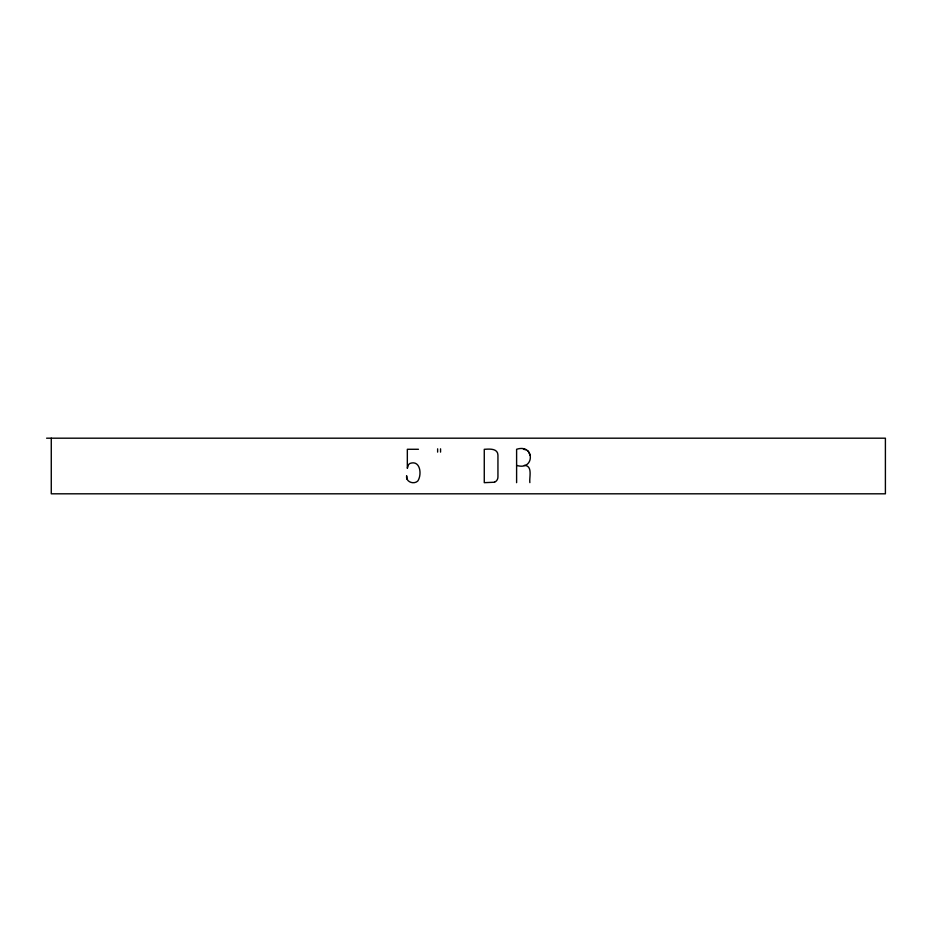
<?xml version="1.0" encoding="UTF-8"?>
<svg xmlns="http://www.w3.org/2000/svg" width="932" height="932" viewBox="0 0 932 932"><rect width="100%" height="100%" fill="white"/><g stroke="black" fill="none" stroke-linecap="round" stroke-linejoin="round"><path stroke-width="1.4" d="M46.6 438.191L885.4 438.191L885.4 493.809L51.272 493.809L51.272 438.191M418.456 449.282L407.331 449.282L407.331 468.342L408.531 464.59L409.987 463.425C420.448 459.709 422.114 474.784 417.757 481.052C413.692 484.838 405.537 481.821 406.632 475.763L407.051 479.165M516.608 465.371C534.91 471.254 534.91 443.387 516.608 449.282L516.608 482.671M524.355 465.324C533.057 465.767 529.085 477.3 529.865 482.625M523.469 449.282L525.974 449.772M528.199 451.123L530.378 455.597M440.556 448.828L440.556 452.113M437.632 448.828L437.632 452.113M494.484 482.228L484.267 482.671L484.267 449.329C489.055 449.014 497.641 448.082 497.944 455.037L497.944 476.963A5.685 5.685 0 0 1 494.484 482.228"/></g></svg>
